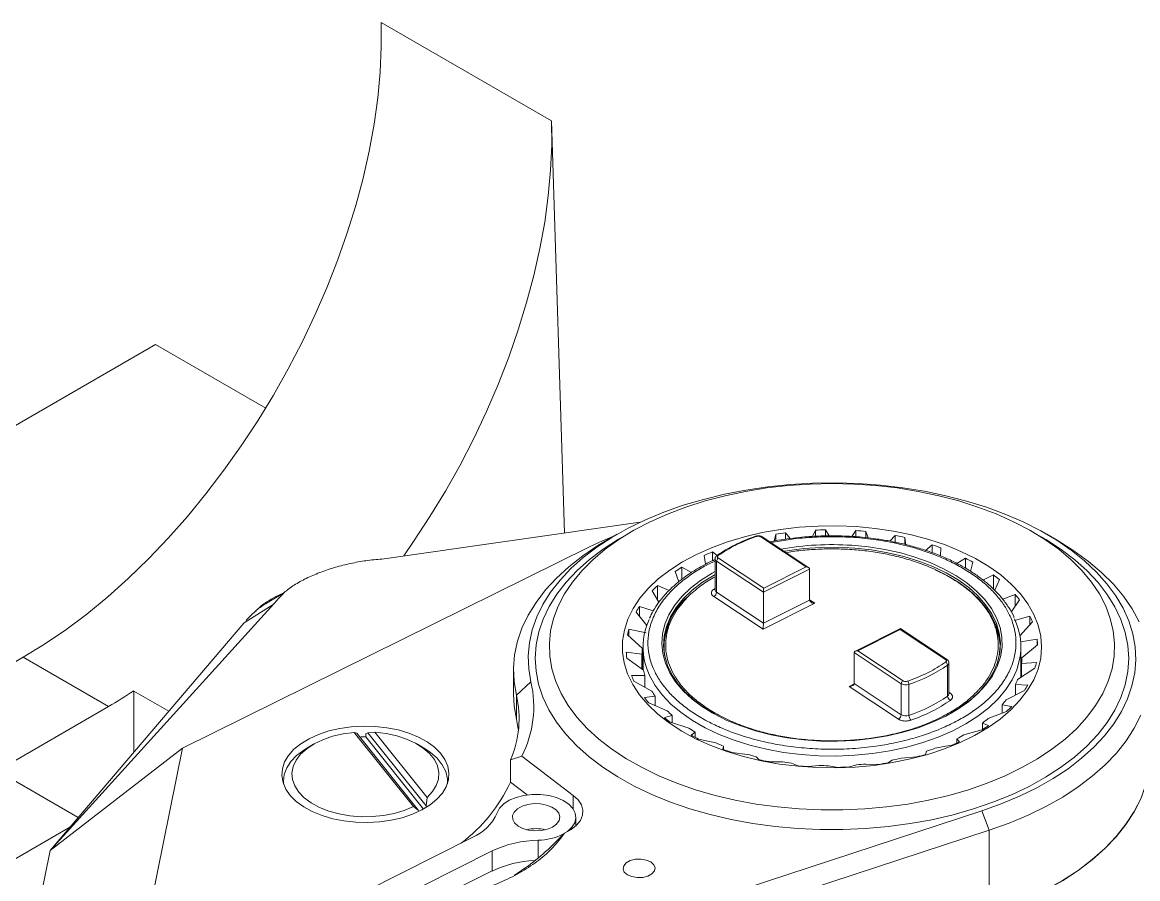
# Model space of a CAD drawing. Header units: millimetres. Extents: x -133 to 8217, y -787 to 7844.
# Drawn here: x 6710.4 to 6941.7, y 6122.9 to 6300.5 of the extents above; entities that cross this region are included whole.
import ezdxf

# ---------------------------------------------------------------- set-up
doc = ezdxf.new("R2010")
doc.units = ezdxf.units.MM
doc.header["$MEASUREMENT"] = 0
doc.layers.add('00_pen 0.20', color=4, linetype='Continuous')

msp = doc.modelspace()

# ---------------------------------------------------------------- linework, layer by layer
at = {"layer": '00_pen 0.20', "lineweight": 15}
for p, q in [((6820.2, 6280.05), (6784.85, 6300.46)), ((6820.2, 6280.05), (6822.89, 6194.61)), ((6595.65, 6151.44), (6738.09, 6233.67)), ((6760.91, 6220.49), (6738.09, 6233.67)), ((6784.98, 6189.21), (6838.59, 6196.84)), ((6833.78, 6194.34), (6831.62, 6193.1)), ((6836.88, 6194.94), (6834.81, 6193.74)), ((6866.32, 6192.92), (6866.68, 6194.34)), ((6866.68, 6194.34), (6866.68, 6192.98)), ((6868.71, 6194.64), (6869.69, 6193.45)), ((6868.71, 6194.64), (6868.71, 6193.32)), ((6874.31, 6193.9), (6874.91, 6195.2)), ((6874.91, 6195.2), (6874.91, 6193.93)), ((6877.01, 6195.26), (6877.74, 6194.01)), ((6877.01, 6195.26), (6877.01, 6193.99)), ((6882.44, 6193.9), (6883.28, 6195.11)), ((6883.28, 6195.11), (6883.28, 6193.84)), ((6885.35, 6194.94), (6885.85, 6193.59)), ((6885.35, 6194.94), (6885.35, 6193.65)), ((6890.35, 6192.91), (6891.45, 6194.08)), ((6891.45, 6194.08), (6891.45, 6192.69)), ((6921.85, 6193.74), (6919.78, 6194.94)), ((6925.03, 6193.1), (6922.88, 6194.34)), ((6743.64, 6149.97), (6828.07, 6191.73)), ((6863.59, 6193.79), (6872.98, 6187.57)), ((6873.5, 6187.41), (6863.87, 6193.8)), ((6893.43, 6193.68), (6893.68, 6192.18)), ((6893.43, 6193.68), (6893.43, 6192.25)), ((6897.72, 6191.01), (6899.12, 6192.15)), ((6899.12, 6192.15), (6899.12, 6190.52)), ((6900.92, 6191.54), (6900.87, 6189.85)), ((6852.13, 6188.13), (6851.86, 6189.96)), ((6853.53, 6190.69), (6854.56, 6189.97)), ((6853.53, 6190.69), (6853.53, 6188.85)), ((6854.08, 6189.23), (6854.08, 6182.8)), ((6864.17, 6183.14), (6854.78, 6189.36)), ((6904.24, 6188.29), (6905.99, 6189.4)), ((6905.99, 6189.4), (6905.99, 6187.33)), ((6847.23, 6187.51), (6849.21, 6186.43)), ((6847.23, 6187.51), (6847.23, 6185.04)), ((6864.12, 6182.31), (6854.4, 6188.75)), ((6854.4, 6182.32), (6854.4, 6188.75)), ((6873.69, 6187.12), (6864.12, 6182.31)), ((6872.98, 6187.57), (6864.17, 6183.14)), ((6873.69, 6180.69), (6873.69, 6187.12)), ((6907.55, 6188.59), (6907.09, 6186.64)), ((6846.58, 6184.51), (6845.84, 6186.61)), ((6909.63, 6184.86), (6911.8, 6185.92)), ((6911.8, 6185.92), (6911.8, 6182.98)), ((6913.06, 6184.96), (6912.07, 6182.74)), ((6764.79, 6182.27), (6761.55, 6180.34)), ((6842.43, 6180.25), (6841.07, 6182.64)), ((6842.13, 6183.69), (6844.55, 6182.66)), ((6842.13, 6183.69), (6842.13, 6180.78)), ((6853.78, 6182.92), (6854.08, 6183.1)), ((6854.08, 6182.81), (6854.08, 6182.79)), ((6854.4, 6182.32), (6864.12, 6175.88)), ((6864.12, 6175.88), (6864.12, 6182.31)), ((6716.24, 6128.81), (6763.3, 6180.71)), ((6864.04, 6174.64), (6853.82, 6181.41)), ((6874.77, 6180.03), (6864.04, 6174.64)), ((6864.12, 6175.88), (6873.69, 6180.69)), ((6873.69, 6180.74), (6874.77, 6180.03)), ((6913.73, 6180.89), (6916.32, 6181.86)), ((6917.23, 6180.77), (6915.51, 6178.21)), ((6916.32, 6181.86), (6916.32, 6179.42)), ((6756.42, 6175.97), (6762.43, 6179.75)), ((6839.96, 6175.45), (6837.73, 6178.22)), ((6838.42, 6179.36), (6841.25, 6178.47)), ((6838.42, 6179.36), (6838.42, 6177.36)), ((6756.35, 6175.89), (6716.24, 6128.81)), ((6756.35, 6175.89), (6756.42, 6175.96)), ((6916.17, 6176.5), (6919.38, 6177.37)), ((6919.9, 6176.2), (6917.26, 6173.31)), ((6919.38, 6177.37), (6919.38, 6175.63)), ((6839.02, 6170.64), (6835.95, 6173.5)), ((6836.24, 6174.7), (6839.83, 6173.93)), ((6836.24, 6174.7), (6836.24, 6173.22)), ((6892.53, 6174.8), (6883.19, 6170.11)), ((6883.68, 6170.2), (6892.49, 6174.63)), ((6892.49, 6174.63), (6901.88, 6168.41)), ((6902.16, 6168.41), (6892.53, 6174.8)), ((6839.15, 6170.98), (6839.15, 6166.25)), ((6843.47, 6171.1), (6843.47, 6170.27)), ((6913.18, 6170.27), (6913.18, 6171.1)), ((6917.41, 6172.02), (6920.86, 6172.61)), ((6917.51, 6164.71), (6917.51, 6170.98)), ((6920.98, 6171.41), (6917.73, 6168.7)), ((6920.86, 6172.61), (6920.86, 6171.31)), ((6638.08, 6126.95), (6710.65, 6168.84)), ((6728.32, 6158.63), (6710.65, 6168.84)), ((6835.68, 6169.88), (6838.93, 6169.5)), ((6839.25, 6166.18), (6835.79, 6168.67)), ((6838.93, 6169.5), (6838.93, 6166.41)), ((6839.02, 6170.64), (6839.02, 6166.35)), ((6892.68, 6163.37), (6882.96, 6169.81)), ((6882.96, 6169.81), (6882.96, 6163.38)), ((6893.07, 6163.98), (6883.68, 6170.2)), ((6812.29, 6166.14), (6812.29, 6161.16)), ((6902.29, 6160.81), (6902.29, 6167.24)), ((6902.57, 6161.27), (6902.57, 6167.7)), ((6920.42, 6166.59), (6916.83, 6164.27)), ((6917.64, 6167.56), (6920.71, 6167.79)), ((6917.64, 6167.56), (6917.64, 6164.79)), ((6836.76, 6165.09), (6839.56, 6165.06)), ((6840.99, 6161.84), (6837.28, 6163.92)), ((6839.56, 6165.06), (6839.56, 6162.64)), ((6733.54, 6161.85), (6733.54, 6149.11)), ((6733.54, 6161.85), (6740.82, 6157.65)), ((6812.9, 6160.99), (6815.92, 6163.72)), ((6881.89, 6162.8), (6882.96, 6163.34)), ((6892.11, 6156.03), (6881.89, 6162.8)), ((6882.96, 6163.38), (6892.68, 6156.94)), ((6892.68, 6156.94), (6892.68, 6163.37)), ((6894.3, 6156.79), (6894.3, 6163.22)), ((6902.57, 6161.59), (6902.84, 6161.42)), ((6918.24, 6161.93), (6914.46, 6160.03)), ((6916.37, 6163.17), (6918.93, 6163.07)), ((6916.37, 6163.17), (6916.37, 6160.98)), ((6812.9, 6156.01), (6812.9, 6160.99)), ((6839.43, 6160.51), (6841.67, 6160.77)), ((6844.16, 6157.77), (6840.34, 6159.42)), ((6841.67, 6160.77), (6841.67, 6158.85)), ((6705.25, 6145.32), (6728.32, 6158.63)), ((6914.53, 6157.6), (6910.7, 6156.13)), ((6913.63, 6159), (6915.59, 6158.64)), ((6913.63, 6159), (6913.63, 6157.25)), ((6843.6, 6156.33), (6845.19, 6156.8)), ((6848.65, 6154.14), (6844.86, 6155.36)), ((6845.19, 6156.8), (6845.19, 6155.25)), ((6909.54, 6155.21), (6910.82, 6154.67)), ((6909.54, 6155.21), (6909.54, 6153.84)), ((6779.25, 6153.27), (6779.78, 6153.11)), ((6779.25, 6153.27), (6791.53, 6137.91)), ((6792.61, 6137.06), (6779.78, 6153.11)), ((6781.7, 6152.95), (6782.12, 6153.16)), ((6781.7, 6152.33), (6781.7, 6152.95)), ((6793.65, 6137.39), (6781.7, 6152.33)), ((6782.12, 6153.16), (6783.56, 6153.3)), ((6782.12, 6153.16), (6794.2, 6138.05)), ((6783.56, 6153.3), (6794.37, 6139.79)), ((6849.11, 6152.69), (6849.98, 6153.3)), ((6849.98, 6153.3), (6849.98, 6152.23)), ((6909.43, 6153.77), (6905.7, 6152.74)), ((6743.64, 6149.97), (6716.24, 6128.81)), ((6732.86, 6096.68), (6743.64, 6149.97)), ((6770.81, 6150.8), (6769.55, 6150.07)), ((6793.62, 6150.07), (6792.36, 6150.8)), ((6854.28, 6151.08), (6850.67, 6151.88)), ((6855.73, 6149.74), (6855.87, 6150.41)), ((6855.87, 6150.41), (6855.87, 6149.7)), ((6903.13, 6150.59), (6899.64, 6149.97)), ((6904.25, 6151.97), (6904.8, 6151.32)), ((6904.25, 6151.97), (6904.25, 6151.07)), ((6814, 6148.32), (6811.66, 6147.6)), ((6811.66, 6147.6), (6811.66, 6142.93)), ((6814, 6148.32), (6824.7, 6140.22)), ((6860.83, 6148.72), (6857.54, 6149.13)), ((6863.23, 6147.6), (6862.61, 6148.24)), ((6895.88, 6148.19), (6892.77, 6147.94)), ((6897.96, 6149.38), (6897.76, 6148.71)), ((6705.25, 6145.32), (6722.04, 6135.62)), ((6868.05, 6147.14), (6865.21, 6147.2)), ((6871.31, 6146.34), (6869.96, 6146.87)), ((6875.67, 6146.41), (6873.38, 6146.17)), ((6879.65, 6146.02), (6877.64, 6146.36)), ((6883.39, 6146.54), (6881.75, 6146.09)), ((6887.95, 6146.64), (6885.34, 6146.72)), ((6890.91, 6147.55), (6889.98, 6146.94)), ((6764.57, 6143.13), (6764.57, 6142.67)), ((6798.6, 6142.67), (6798.6, 6143.13)), ((6815.11, 6140.32), (6811.66, 6142.93)), ((6794.37, 6139.79), (6794.2, 6138.05)), ((6824.7, 6140.22), (6824.7, 6137.37)), ((6792.61, 6137.06), (6791.53, 6137.91)), ((6794.2, 6138.05), (6794.26, 6137.86)), ((6909.44, 6137.01), (6855.68, 6119.38)), ((6910.95, 6132.99), (6909.44, 6137.01)), ((6825.23, 6133.87), (6825.23, 6135.68)), ((6673.43, 6106.54), (6720.33, 6133.61)), ((6803.72, 6131.46), (6781.64, 6120.37)), ((6873.45, 6120.7), (6910.95, 6132.99)), ((6910.95, 6132.99), (6910.95, 6115.72)), ((6817.43, 6130.92), (6817.43, 6127.32)), ((6716.24, 6128.81), (6704.83, 6072.37)), ((6785.81, 6117.61), (6807.89, 6128.69)), ((6807.89, 6124.54), (6807.89, 6128.69)), ((6807.89, 6124.54), (6795.79, 6118.47))]:
    msp.add_line(p, q, dxfattribs=at)
at = {"layer": '00_pen 0.20', "lineweight": 15, "flags": 128}
for points in [[(6710.65, 6168.84), (6715.06, 6171.54), (6719.46, 6174.53), (6723.83, 6177.81), (6728.15, 6181.36), (6732.41, 6185.17), (6736.59, 6189.22), (6740.68, 6193.51), (6744.67, 6198.01), (6748.53, 6202.71), (6752.26, 6207.6), (6755.84, 6212.65), (6759.27, 6217.85), (6762.52, 6223.18), (6765.58, 6228.62), (6768.46, 6234.15), (6771.12, 6239.75), (6773.58, 6245.41), (6775.81, 6251.1), (6777.81, 6256.8), (6779.57, 6262.5), (6781.09, 6268.16), (6782.36, 6273.78), (6783.38, 6279.33), (6784.14, 6284.79), (6784.63, 6290.15), (6784.87, 6295.38), (6784.85, 6300.46)], [(6789.54, 6189.86), (6791.59, 6192.81), (6794.97, 6197.99), (6798.18, 6203.29), (6801.21, 6208.7), (6804.04, 6214.2), (6806.67, 6219.78), (6809.1, 6225.4), (6811.3, 6231.05), (6813.27, 6236.71), (6815.01, 6242.36), (6816.51, 6247.99), (6817.76, 6253.57), (6818.76, 6259.07), (6819.5, 6264.5), (6820, 6269.81), (6820.23, 6275.01), (6820.2, 6280.05)], [(6815.92, 6163.72), (6815.45, 6166.42), (6815.34, 6169.13), (6815.58, 6171.85), (6816.17, 6174.54), (6817.11, 6177.2), (6818.39, 6179.81), (6820, 6182.36), (6821.94, 6184.84), (6824.19, 6187.22), (6826.74, 6189.5), (6829.59, 6191.66), (6832.7, 6193.7), (6836.07, 6195.6), (6839.67, 6197.34), (6843.49, 6198.93), (6847.5, 6200.34), (6851.68, 6201.58), (6856.02, 6202.64), (6860.47, 6203.5), (6865.03, 6204.18), (6869.66, 6204.65), (6874.34, 6204.92), (6879.04, 6204.99), (6883.74, 6204.86), (6888.41, 6204.53), (6893.02, 6203.99), (6897.55, 6203.26), (6901.97, 6202.34), (6906.26, 6201.23), (6910.39, 6199.93), (6914.35, 6198.46), (6918.1, 6196.83), (6921.64, 6195.04), (6924.93, 6193.1), (6927.96, 6191.02), (6930.72, 6188.82), (6933.18, 6186.51), (6935.34, 6184.1), (6937.18, 6181.6), (6938.69, 6179.03), (6939.87, 6176.4), (6940.7, 6173.73), (6941.18, 6171.03), (6941.32, 6168.31), (6941.1, 6165.6), (6940.54, 6162.91), (6939.62, 6160.24), (6938.37, 6157.63), (6936.78, 6155.07), (6934.86, 6152.59), (6932.63, 6150.2), (6930.1, 6147.91), (6927.28, 6145.74), (6924.18, 6143.7), (6920.83, 6141.79), (6917.24, 6140.04), (6913.44, 6138.44), (6909.44, 6137.01)], [(6871.53, 6137.41), (6867.04, 6137.81), (6862.62, 6138.42), (6858.29, 6139.22), (6854.08, 6140.21), (6850.02, 6141.39), (6846.13, 6142.74), (6842.43, 6144.27), (6838.95, 6145.96), (6835.7, 6147.79), (6832.71, 6149.77), (6830, 6151.88), (6827.58, 6154.09), (6825.46, 6156.42), (6823.66, 6158.83), (6822.18, 6161.31), (6821.05, 6163.85), (6820.26, 6166.43), (6819.82, 6169.04), (6819.73, 6171.67), (6819.99, 6174.29), (6820.61, 6176.89), (6821.57, 6179.45), (6822.87, 6181.97), (6824.51, 6184.41), (6826.47, 6186.78), (6828.74, 6189.05), (6831.31, 6191.22), (6834.17, 6193.26), (6837.28, 6195.17), (6840.65, 6196.93), (6844.24, 6198.54), (6848.04, 6199.98), (6852.02, 6201.25), (6856.16, 6202.34), (6860.43, 6203.23), (6864.81, 6203.94), (6869.27, 6204.44), (6873.78, 6204.75), (6878.32, 6204.85), (6882.86, 6204.75), (6887.38, 6204.45), (6891.84, 6203.94), (6896.22, 6203.24), (6900.49, 6202.34), (6904.63, 6201.25), (6908.61, 6199.99), (6912.4, 6198.55), (6916, 6196.94), (6919.36, 6195.18), (6922.48, 6193.27), (6925.34, 6191.22), (6927.91, 6189.06), (6930.18, 6186.79), (6932.14, 6184.42), (6933.78, 6181.97), (6935.09, 6179.46), (6936.05, 6176.9), (6936.66, 6174.3), (6936.93, 6171.68), (6936.84, 6169.05), (6936.4, 6166.44), (6935.61, 6163.86), (6934.48, 6161.32), (6933.01, 6158.83), (6931.21, 6156.42), (6929.09, 6154.1), (6926.67, 6151.88), (6923.95, 6149.78), (6920.97, 6147.8), (6917.72, 6145.96), (6914.24, 6144.28), (6910.54, 6142.75), (6906.65, 6141.39), (6902.59, 6140.22), (6898.38, 6139.22), (6894.05, 6138.42), (6889.63, 6137.82), (6885.14, 6137.41), (6880.61, 6137.21), (6876.06, 6137.21), (6871.53, 6137.41)], [(6828.07, 6191.73), (6830.76, 6192.99), (6833.24, 6194.03)], [(6883.37, 6195.94), (6887.28, 6195.57), (6891.11, 6195), (6894.83, 6194.23), (6898.42, 6193.27), (6901.84, 6192.12), (6905.07, 6190.8), (6908.07, 6189.31), (6910.83, 6187.68), (6913.32, 6185.9), (6915.52, 6184), (6917.41, 6182), (6918.98, 6179.9), (6920.21, 6177.73), (6921.1, 6175.5), (6921.62, 6173.24), (6921.8, 6170.96), (6921.61, 6168.67), (6921.06, 6166.41), (6920.16, 6164.19), (6918.91, 6162.02), (6917.32, 6159.93), (6915.41, 6157.93), (6913.2, 6156.03), (6910.69, 6154.27), (6907.92, 6152.64), (6904.9, 6151.16), (6901.67, 6149.85), (6898.23, 6148.71), (6894.64, 6147.76), (6890.91, 6147), (6887.07, 6146.44), (6883.16, 6146.08), (6879.21, 6145.93), (6875.26, 6145.99), (6871.33, 6146.25), (6867.46, 6146.72), (6863.68, 6147.39), (6860.02, 6148.26), (6856.51, 6149.32), (6853.18, 6150.55), (6850.06, 6151.96), (6847.17, 6153.52), (6844.55, 6155.23), (6842.2, 6157.07), (6840.15, 6159.02), (6838.42, 6161.07), (6837.02, 6163.21), (6835.96, 6165.41), (6835.25, 6167.66), (6834.9, 6169.93), (6834.91, 6172.22), (6835.28, 6174.49), (6836.01, 6176.74), (6837.09, 6178.94), (6838.5, 6181.07), (6840.25, 6183.12), (6842.32, 6185.07), (6844.68, 6186.9), (6847.32, 6188.6), (6850.22, 6190.15), (6853.35, 6191.55), (6856.69, 6192.78), (6860.2, 6193.82), (6863.87, 6194.68), (6867.66, 6195.34), (6871.54, 6195.8), (6875.47, 6196.05), (6879.42, 6196.1), (6883.37, 6195.94)], [(6812.9, 6160.99), (6812.42, 6163.78), (6812.29, 6166.57), (6812.53, 6169.37), (6813.11, 6172.15), (6814.05, 6174.89), (6815.34, 6177.59), (6816.96, 6180.23), (6818.92, 6182.79), (6821.19, 6185.26), (6823.77, 6187.62), (6826.65, 6189.88), (6829.8, 6192), (6831.62, 6193.1)], [(6834.81, 6193.74), (6834.05, 6193.3), (6830.91, 6191.27), (6828.05, 6189.1), (6825.48, 6186.82), (6823.22, 6184.43), (6821.29, 6181.95), (6819.69, 6179.39), (6818.43, 6176.77), (6817.53, 6174.1), (6816.98, 6171.4), (6816.8, 6168.68), (6816.97, 6165.96), (6817.51, 6163.25), (6818.4, 6160.58), (6819.64, 6157.96), (6821.23, 6155.39), (6823.15, 6152.91), (6825.4, 6150.52), (6827.96, 6148.23), (6830.81, 6146.07), (6833.94, 6144.03), (6837.33, 6142.14), (6840.96, 6140.41), (6844.82, 6138.84), (6848.87, 6137.45), (6853.09, 6136.24), (6857.46, 6135.22), (6861.95, 6134.39), (6866.54, 6133.77), (6871.19, 6133.35)], [(6854.08, 6186.63), (6853.47, 6186.28), (6851.09, 6184.78), (6848.99, 6183.15), (6847.18, 6181.41), (6845.68, 6179.57), (6844.51, 6177.65), (6843.67, 6175.68), (6843.17, 6173.67), (6843.02, 6171.64), (6843.23, 6169.61), (6843.78, 6167.6), (6844.68, 6165.64), (6845.91, 6163.73), (6847.47, 6161.91), (6849.33, 6160.19), (6851.48, 6158.58), (6853.89, 6157.1), (6856.55, 6155.77), (6859.43, 6154.6), (6862.49, 6153.59), (6865.71, 6152.77), (6869.05, 6152.14), (6872.49, 6151.71), (6875.99, 6151.47), (6879.51, 6151.44), (6883.02, 6151.61), (6886.48, 6151.98), (6889.86, 6152.54), (6893.12, 6153.3), (6896.24, 6154.25), (6899.18, 6155.36), (6901.91, 6156.64), (6904.41, 6158.07), (6906.65, 6159.64), (6908.61, 6161.33), (6910.27, 6163.12), (6911.61, 6165), (6912.62, 6166.95), (6913.28, 6168.94), (6913.61, 6170.97), (6913.58, 6173), (6913.2, 6175.02), (6912.47, 6177.01), (6911.4, 6178.94), (6910.01, 6180.81), (6908.3, 6182.58), (6906.29, 6184.25), (6904.01, 6185.8), (6901.47, 6187.2), (6898.7, 6188.46), (6895.72, 6189.55), (6892.58, 6190.46), (6889.29, 6191.18), (6885.9, 6191.72), (6882.42, 6192.05), (6882.42, 6192.05)], [(6903.03, 6157.24), (6905.18, 6158.61), (6907.31, 6160.24), (6909.13, 6161.99), (6910.64, 6163.84), (6911.81, 6165.77), (6912.65, 6167.75), (6913.13, 6169.78), (6913.25, 6171.82), (6913.02, 6173.85), (6912.42, 6175.87), (6911.48, 6177.84), (6910.2, 6179.74), (6908.6, 6181.56), (6906.68, 6183.28), (6904.47, 6184.87), (6901.99, 6186.33), (6899.27, 6187.63), (6896.33, 6188.77), (6893.21, 6189.74), (6889.94, 6190.51), (6886.55, 6191.09), (6883.07, 6191.47), (6879.55, 6191.65), (6876.01, 6191.62), (6872.5, 6191.38), (6869.04, 6190.93), (6868.36, 6190.82)], [(6871.19, 6133.35), (6875.89, 6133.14), (6880.61, 6133.13), (6885.31, 6133.34), (6889.97, 6133.75), (6894.56, 6134.37), (6899.05, 6135.18), (6903.43, 6136.2), (6907.65, 6137.4), (6911.71, 6138.79), (6915.57, 6140.35), (6919.21, 6142.08), (6922.61, 6143.97), (6925.75, 6146), (6928.61, 6148.16), (6931.18, 6150.44), (6933.44, 6152.83), (6935.37, 6155.31), (6936.97, 6157.87), (6938.22, 6160.49), (6939.13, 6163.16), (6939.67, 6165.87), (6939.86, 6168.59), (6939.69, 6171.3), (6939.15, 6174.01), (6938.26, 6176.68), (6937.02, 6179.3), (6935.43, 6181.87), (6933.51, 6184.35), (6931.26, 6186.74), (6928.7, 6189.03), (6925.85, 6191.2), (6922.72, 6193.23), (6921.85, 6193.74)], [(6925.03, 6193.1), (6925.23, 6192.98), (6928.51, 6190.93), (6931.53, 6188.73), (6934.25, 6186.42), (6936.68, 6184), (6938.79, 6181.48), (6940.58, 6178.88), (6942.03, 6176.21)], [(6904.62, 6184.32), (6902.17, 6185.79), (6899.74, 6186.98)], [(6854.08, 6186.01), (6853.87, 6185.89), (6851.47, 6184.39), (6849.35, 6182.75), (6847.53, 6181), (6846.02, 6179.16), (6844.85, 6177.23), (6844.01, 6175.25), (6843.53, 6173.22), (6843.41, 6171.18), (6843.64, 6169.14), (6844.23, 6167.13), (6845.18, 6165.16), (6846.46, 6163.26), (6848.06, 6161.44), (6849.98, 6159.72), (6852.19, 6158.13), (6853.49, 6157.33)], [(6913.03, 6169.24), (6913.18, 6171.25), (6912.98, 6173.28), (6912.42, 6175.29), (6911.51, 6177.26), (6910.26, 6179.17), (6908.69, 6180.99), (6906.8, 6182.72), (6904.62, 6184.32)], [(6917.24, 6168.36), (6916.64, 6166.23), (6915.68, 6164.15), (6914.39, 6162.13), (6912.77, 6160.2), (6910.84, 6158.35), (6908.61, 6156.63), (6906.11, 6155.03), (6903.36, 6153.58), (6900.38, 6152.28), (6897.2, 6151.16), (6893.85, 6150.21), (6890.36, 6149.46), (6886.76, 6148.89), (6883.09, 6148.53), (6879.37, 6148.37), (6875.64, 6148.42), (6871.94, 6148.67), (6868.29, 6149.12), (6864.74, 6149.77), (6861.31, 6150.61), (6858.03, 6151.63), (6854.94, 6152.84), (6852.06, 6154.2), (6849.41, 6155.72), (6847.03, 6157.38), (6844.93, 6159.15), (6843.14, 6161.04), (6841.66, 6163.02), (6840.51, 6165.07), (6840.42, 6165.27)], [(6812.29, 6161.16), (6812.42, 6158.8), (6812.9, 6156.01)], [(6942.37, 6156.83), (6941.01, 6154.15), (6939.32, 6151.52), (6937.3, 6148.98), (6934.96, 6146.53), (6932.32, 6144.18), (6929.38, 6141.96), (6926.17, 6139.86), (6922.7, 6137.91), (6919, 6136.1), (6915.07, 6134.46), (6910.95, 6132.99)], [(6779.57, 6134.64), (6777.14, 6134.91), (6774.8, 6135.37), (6772.6, 6136.02), (6770.58, 6136.85), (6768.79, 6137.83), (6767.26, 6138.95), (6766.01, 6140.18), (6765.09, 6141.51), (6764.5, 6142.89), (6764.26, 6144.31), (6764.37, 6145.74), (6764.83, 6147.14), (6765.63, 6148.49), (6766.76, 6149.77), (6768.19, 6150.93), (6769.89, 6151.97), (6771.83, 6152.85), (6773.97, 6153.57), (6776.26, 6154.1), (6778.66, 6154.44), (6781.12, 6154.58), (6783.6, 6154.52), (6786.03, 6154.25), (6788.36, 6153.79), (6790.57, 6153.14), (6792.58, 6152.31), (6794.38, 6151.33), (6795.91, 6150.21), (6797.16, 6148.98), (6798.08, 6147.65), (6798.67, 6146.27), (6798.91, 6144.85), (6798.8, 6143.42), (6798.34, 6142.02), (6797.54, 6140.67), (6796.41, 6139.4), (6794.98, 6138.23), (6793.28, 6137.19), (6791.34, 6136.31), (6789.2, 6135.59), (6786.91, 6135.06), (6784.51, 6134.72), (6782.05, 6134.58), (6779.57, 6134.64)], [(6812.9, 6156.01), (6813.22, 6154.34), (6813.31, 6153.67)], [(6791.53, 6137.91), (6789.64, 6137.11), (6787.56, 6136.49), (6785.34, 6136.05), (6783.02, 6135.82), (6780.68, 6135.8), (6778.35, 6135.98), (6776.11, 6136.37), (6773.99, 6136.95), (6772.05, 6137.72), (6770.34, 6138.64), (6768.89, 6139.71), (6767.75, 6140.89), (6766.93, 6142.16), (6766.46, 6143.49), (6766.35, 6144.84), (6766.6, 6146.19), (6767.21, 6147.5), (6768.15, 6148.74), (6769.42, 6149.88), (6770.97, 6150.89), (6772.78, 6151.76), (6774.79, 6152.46), (6776.97, 6152.96), (6779.25, 6153.27)], [(6783.56, 6153.3), (6785.87, 6153.02), (6788.08, 6152.54), (6790.13, 6151.86), (6791.98, 6151.01), (6793.58, 6150.01), (6794.89, 6148.87), (6795.88, 6147.64), (6796.52, 6146.33), (6796.81, 6144.97), (6796.73, 6143.61), (6796.29, 6142.27), (6795.5, 6140.99), (6794.37, 6139.79)], [(6764.59, 6142.6), (6764.57, 6143.13), (6764.74, 6144.54), (6765.27, 6145.92), (6766.13, 6147.25), (6767.32, 6148.48), (6768.8, 6149.61), (6769.55, 6150.07)], [(6793.62, 6150.07), (6795.04, 6149.14), (6796.45, 6147.91), (6797.53, 6146.56), (6798.24, 6145.14), (6798.58, 6143.67), (6798.58, 6142.6)], [(6944.37, 6148.87), (6944.34, 6147.81), (6944.03, 6145.02), (6943.37, 6142.25), (6942.35, 6139.52), (6941, 6136.84), (6939.3, 6134.22), (6937.28, 6131.68), (6934.94, 6129.23), (6932.3, 6126.89), (6929.36, 6124.67), (6926.16, 6122.58), (6922.69, 6120.62), (6918.99, 6118.82), (6915.07, 6117.18), (6910.95, 6115.72)], [(6944.37, 6148.82), (6944.34, 6147.77), (6944.03, 6144.98), (6943.37, 6142.21), (6942.35, 6139.48), (6941, 6136.8), (6939.3, 6134.18), (6937.28, 6131.64), (6934.94, 6129.19), (6932.3, 6126.85), (6929.36, 6124.63), (6926.16, 6122.53), (6922.69, 6120.58), (6918.99, 6118.78), (6915.07, 6117.14), (6910.95, 6115.67)], [(6808.88, 6136.6), (6809.4, 6137.57), (6810.26, 6138.45), (6811.42, 6139.21), (6812.83, 6139.8), (6814.43, 6140.22), (6816.14, 6140.42), (6817.9, 6140.42), (6819.61, 6140.2), (6821.2, 6139.78), (6822.6, 6139.17), (6823.75, 6138.41), (6824.59, 6137.53), (6825.09, 6136.56), (6825.23, 6135.55), (6825, 6134.55), (6824.4, 6133.6), (6823.47, 6132.74), (6823.02, 6132.43)], [(6812.11, 6136.01), (6812.44, 6136.76), (6813.11, 6137.42), (6814.07, 6137.96), (6815.24, 6138.33), (6816.55, 6138.5), (6817.88, 6138.46), (6819.15, 6138.22), (6820.25, 6137.79), (6821.12, 6137.2), (6821.67, 6136.5), (6821.88, 6135.74), (6821.73, 6134.98), (6821.22, 6134.26), (6820.4, 6133.65), (6819.32, 6133.2), (6818.07, 6132.92), (6816.74, 6132.86), (6815.43, 6133), (6814.23, 6133.34), (6813.24, 6133.85), (6812.52, 6134.5), (6812.14, 6135.24), (6812.11, 6136.01)], [(6824.7, 6140.22), (6825.7, 6139.29), (6826.37, 6138.26), (6826.67, 6137.17), (6826.6, 6136.08), (6826.17, 6135.01), (6825.38, 6134.01), (6824.26, 6133.12), (6822.87, 6132.37)], [(6837.94, 6123.18), (6836.83, 6123.37), (6835.91, 6123.77), (6835.27, 6124.33), (6835, 6124.98), (6835.14, 6125.64), (6835.66, 6126.24), (6836.5, 6126.7), (6837.56, 6126.96), (6838.71, 6127)], [(6838.71, 6127), (6839.82, 6126.81), (6840.75, 6126.41), (6841.38, 6125.85), (6841.65, 6125.2), (6841.51, 6124.54), (6840.99, 6123.94), (6840.15, 6123.49), (6839.09, 6123.22), (6837.94, 6123.18)]]:
    msp.add_lwpolyline(points, dxfattribs=at)
at = {"layer": '00_pen 0.20', "lineweight": 15}
for centre, radius, start, end in [((6862.49, 6193.77), 0.17, 37.0233, 100.3633), ((6863.74, 6193.55), 0.276, 61.2213, 122.2886), ((6877.89, 6125.89), 69.36, 97.605, 99.2989), ((6878.32, 6121.59), 73.68, 91.0262, 92.6532), ((6878.41, 6122.81), 72.46, 84.5007, 86.146), ((6879.36, 6129.23), 65.97, 77.6856, 79.4371), ((6878.31, 6132.42), 59.78, 86.0565, 100.211), ((6882.07, 6139.19), 55.64, 70.1929, 72.1549), ((6872.16, 6145.48), 48.9, 112.3908, 114.5294), ((6854.67, 6189.27), 0.582, 183.4589, 242.5015), ((6855.13, 6188.71), 0.738, 118.6314, 176.8848), ((6854.62, 6189.68), 0.282, 58.7172, 121.4074), ((6886.76, 6150.24), 43.62, 61.5328, 63.8404), ((6866.55, 6156.04), 36.93, 121.5452, 124.124), ((6892.86, 6159.95), 32.15, 51.0647, 53.8933), ((6860.17, 6164.16), 26.58, 132.7423, 135.9531), ((6854.02, 6183.38), 0.521, 242.6986, 277.6027), ((6853.29, 6182.38), 1.11, 298.6314, 356.8848), ((6854.68, 6182.85), 0.596, 184.1969, 241.729), ((6857.3, 6170.89), 13.77, 130.9021, 186.8758), ((6899.15, 6166.63), 22.95, 38.027, 41.5681), ((6854.42, 6168.86), 19.14, 146.7378, 150.7346), ((6852.79, 6170.98), 13.62, 155.2698, 204.7879), ((6855.99, 6170.31), 12.59, 153.367, 176.9877), ((6900.51, 6170.27), 12.75, 3.1437, 27.7136), ((6903.98, 6170.99), 13.53, 348.7902, 25.4167), ((6904.17, 6169.88), 16.96, 21.8646, 26.1975), ((6850.72, 6170.51), 15.07, 163.8651, 168.5518), ((6906.64, 6170.63), 14.36, 3.0845, 7.9258), ((6850.02, 6170.65), 14.36, 183.0845, 187.9258), ((6852.14, 6169.1), 13.21, 173.3047, 178.2507), ((6902.03, 6168.17), 0.276, 61.2706, 122.2846), ((6904.52, 6169.1), 13.21, 353.3047, 358.2507), ((6852.98, 6169.26), 14.07, 192.6566, 197.3981), ((6884.06, 6193.55), 32.01, 288.6574, 304.7183), ((6901.57, 6167.2), 0.719, 3.3742, 63.2978), ((6901.99, 6167.74), 0.587, 300.8919, 355.9975), ((6905.94, 6170.78), 15.07, 343.8651, 348.5518), ((6852.49, 6171.4), 16.96, 201.8646, 206.1975), ((6893.42, 6163.33), 0.738, 118.6314, 176.8848), ((6893.28, 6163.2), 1.02, 1.0575, 42.0368), ((6902.42, 6169.7), 15.4, 334.8898, 339.3538), ((6676.17, 6248.87), 104.22, 300.0263, 303.3954), ((6793.97, 6158.63), 22.53, 332.7721, 13.0624), ((6856.56, 6170.93), 18.03, 210.305, 214.3236), ((6893.65, 6165.07), 1.95, 240.3285, 289.347), ((6902.24, 6172.42), 19.14, 326.7378, 330.7346), ((6792.21, 6156.14), 21.25, 336.2977, 13.197), ((6857.51, 6174.65), 22.95, 218.027, 221.5681), ((6884.06, 6187.12), 32.01, 288.6574, 304.7183), ((6901.99, 6161.31), 0.587, 300.8946, 355.9597), ((6903.37, 6160.87), 1.08, 183.3742, 243.2978), ((6902.59, 6161.87), 0.516, 268.3851, 298.7151), ((6897.91, 6172.51), 20.73, 319.3153, 322.9773), ((6861.95, 6175.48), 25.1, 224.8838, 228.1072), ((6891.58, 6157), 1.11, 298.6314, 356.8848), ((6893.65, 6158.64), 1.95, 240.3285, 289.347), ((6896.49, 6177.12), 26.58, 312.7423, 315.9531), ((6863.8, 6181.33), 32.15, 231.0647, 233.8933), ((6895.83, 6156.82), 1.53, 181.0575, 222.0368), ((6890.1, 6185.24), 36.93, 301.5452, 304.124), ((6892.14, 6178.46), 29.04, 306.8125, 309.7372), ((6781.58, 6122.89), 29.44, 89.7693, 92.2645), ((6867.83, 6183.18), 34.8, 236.5468, 239.1392), ((6869.9, 6191.04), 43.62, 241.5328, 243.8404), ((6886.46, 6187.28), 39.54, 296.7373, 299.1181), ((6872.92, 6193.02), 45.89, 246.0247, 248.1805), ((6882.01, 6197.47), 50.67, 288.3386, 290.3566), ((6884.5, 6195.8), 48.9, 292.3908, 294.5294), ((6874.59, 6202.1), 55.64, 250.1929, 252.1549), ((6876.36, 6203.02), 56.48, 254.0339, 255.9111), ((6877.3, 6212.06), 65.97, 257.6856, 259.4371), ((6879.39, 6206.81), 60.38, 281.0057, 282.8012), ((6880.64, 6206.71), 60.47, 284.5886, 286.4448), ((6877.98, 6210.83), 64.46, 261.1358, 262.8547), ((6878.25, 6218.47), 72.46, 264.5007, 266.146), ((6878.33, 6214.48), 68.12, 267.7623, 269.4189), ((6878.33, 6219.69), 73.68, 271.0262, 272.6532), ((6878.42, 6213.01), 66.65, 274.2721, 275.953), ((6878.77, 6215.4), 69.36, 277.605, 279.2989), ((6781.29, 6157.09), 33.51, 306.9334, 335.0115), ((6799.9, 6140.45), 9.77, 293.0337, 336.8297), ((6816.98, 6125.15), 8.18, 76.0885, 103.9115), ((6817.31, 6142.59), 11.67, 270.5942, 296.6242), ((6817.84, 6107.7), 23.23, 90.9972, 115.3624), ((6817.75, 6103.78), 22.98, 92.8073, 115.4224)]:
    msp.add_arc(centre, radius, start, end, dxfattribs=at)
for centre, major_axis, ratio, start_param, end_param in [((6872.98, 6187.15), (0.716, -0.043), 0.577378, 0.034568, 1.605364), ((6864.17, 6182.72), (0.035, 0.586), 0.059619, 0.787698, 2.358494), ((6874.77, 6180.65), (1.07, -0.06), 0.577378, 3.17616, 4.746957), ((6864.04, 6175.26), (0.053, 0.879), 0.059619, 3.92929, 5.500086), ((6892.49, 6174.21), (0.035, 0.586), 0.059619, 6.248617, 7.070883), ((6883.68, 6169.78), (0.716, -0.043), 0.577378, 1.605364, 3.17616), ((6881.89, 6163.43), (1.07, -0.06), 0.577378, 4.746957, 6.317753)]:
    msp.add_ellipse(centre, major_axis=major_axis, ratio=ratio, start_param=start_param, end_param=end_param, dxfattribs=at)
for points in [[(6854.76, 6189.93), (6855.93, 6190.68), (6858.25, 6192.19), (6861.16, 6193.32), (6862.62, 6193.88)], [(6901.9, 6167.84), (6900.73, 6167.08), (6898.41, 6165.57), (6895.49, 6164.45), (6894.04, 6163.89)], [(6902.88, 6159.91), (6901.67, 6159.12), (6899.25, 6157.55), (6896.21, 6156.38), (6894.69, 6155.79)]]:
    msp.add_open_spline(points, degree=3, dxfattribs=at)
for points, knots in [([(6862.45, 6193.93), (6861.86, 6193.72), (6860.53, 6193.24), (6858.6, 6192.37), (6856.71, 6191.39), (6855.59, 6190.67), (6855.05, 6190.32)], [0, 0, 0, 0, 0.21484, 0.482756, 0.753202, 1, 1, 1, 1]), ([(6863.02, 6194.03), (6862.84, 6194.02), (6862.65, 6194.01), (6862.48, 6193.95), (6862.46, 6193.94)], [0, 0, 0, 0, 0.891321, 1, 1, 1, 1]), ([(6862.62, 6193.88), (6862.7, 6193.9), (6862.85, 6193.94), (6863.01, 6193.94), (6863.08, 6193.93)], [0, 0, 0, 0, 0.540611, 1, 1, 1, 1]), ([(6863.87, 6193.8), (6863.87, 6193.8), (6863.8, 6193.86), (6863.62, 6193.93), (6863.34, 6194.02), (6863.13, 6194.03), (6863.02, 6194.03)], [0, 0, 0, 0, 0.01328, 0.31738, 0.65118, 1, 1, 1, 1]), ([(6863.08, 6193.93), (6863.1, 6193.93), (6863.21, 6193.94), (6863.4, 6193.89), (6863.53, 6193.82), (6863.59, 6193.79)], [0, 0, 0, 0, 0.09417, 0.561208, 1, 1, 1, 1]), ([(6916.12, 6177.06), (6916.09, 6177.15), (6915.8, 6177.87), (6915.01, 6179.18), (6913.72, 6180.98), (6912.17, 6182.7), (6910.38, 6184.33), (6908.38, 6185.85), (6906.17, 6187.27), (6903.78, 6188.57), (6901.22, 6189.75), (6898.52, 6190.79), (6895.7, 6191.68), (6892.81, 6192.43), (6889.92, 6193.03), (6887.15, 6193.46), (6884.71, 6193.73), (6882.47, 6193.91), (6880.4, 6194.01), (6877.77, 6194.05), (6875.42, 6193.98), (6872.94, 6193.82), (6870.84, 6193.62), (6868.37, 6193.29), (6866.56, 6193), (6865.59, 6192.78), (6865.45, 6192.75)], [0, 0, 0, 0, 0.006521, 0.057546, 0.108649, 0.159779, 0.210889, 0.261942, 0.312905, 0.363738, 0.414401, 0.464828, 0.514897, 0.564369, 0.612709, 0.658424, 0.698182, 0.729029, 0.76455, 0.79521, 0.851869, 0.87463, 0.912355, 0.951357, 0.993024, 1, 1, 1, 1]), ([(6865.69, 6192.59), (6866.86, 6192.81), (6869.6, 6193.32), (6874.03, 6193.75), (6878.83, 6193.91), (6881.97, 6193.73), (6883.51, 6193.64)], [0, 0, 0, 0, 0.204614, 0.477356, 0.742655, 1, 1, 1, 1]), ([(6883.51, 6193.64), (6885.04, 6193.48), (6888.15, 6193.17), (6892.7, 6192.28), (6896.79, 6191.15), (6900.36, 6189.84), (6903.42, 6188.46), (6906.24, 6186.89), (6908.78, 6185.15), (6911, 6183.27), (6912.86, 6181.28), (6914.35, 6179.21), (6915.56, 6176.87), (6916.35, 6174.29), (6916.59, 6171.52), (6916.23, 6168.81), (6915.31, 6166.14), (6913.79, 6163.51), (6911.83, 6161.15), (6909.57, 6159.09), (6907.17, 6157.32), (6904.46, 6155.7), (6901.44, 6154.23), (6898.18, 6152.95), (6894.73, 6151.88), (6891.14, 6151.02), (6887.1, 6150.32), (6882.63, 6149.86), (6877.83, 6149.71), (6874.69, 6149.89), (6873.15, 6149.98)], [0, 0, 0, 0, 0.038816, 0.078831, 0.119976, 0.152137, 0.184303, 0.217149, 0.25, 0.282846, 0.315697, 0.347858, 0.380024, 0.421165, 0.461183, 0.5, 0.538813, 0.578831, 0.619976, 0.652137, 0.684303, 0.717149, 0.75, 0.782846, 0.815697, 0.847858, 0.880024, 0.921165, 0.961182, 1, 1, 1, 1]), ([(6763.3, 6180.71), (6763.82, 6181.3), (6764.85, 6182.48), (6767.07, 6184.02), (6769.59, 6185.38), (6772.38, 6186.55), (6775.36, 6187.53), (6778.47, 6188.31), (6781.7, 6188.91), (6783.89, 6189.11), (6784.98, 6189.21)], [0, 0, 0, 0, 0.125785, 0.250742, 0.375902, 0.500754, 0.625303, 0.750602, 0.875031, 1, 1, 1, 1]), ([(6854.47, 6189.92), (6854.46, 6189.91), (6854.35, 6189.85), (6854.21, 6189.68), (6854.09, 6189.44), (6854.1, 6189.29), (6854.1, 6189.23)], [0, 0, 0, 0, 0.069322, 0.431775, 0.802677, 1, 1, 1, 1]), ([(6855.05, 6190.32), (6855, 6190.29), (6854.79, 6190.16), (6854.61, 6190.02), (6854.49, 6189.92)], [0, 0, 0, 0, 0.276978, 1, 1, 1, 1]), ([(6854.78, 6189.36), (6854.73, 6189.4), (6854.63, 6189.48), (6854.58, 6189.64), (6854.62, 6189.8), (6854.72, 6189.88), (6854.76, 6189.93)], [0, 0, 0, 0, 0.242204, 0.5, 0.757796, 1, 1, 1, 1]), ([(6904.33, 6184.48), (6903.37, 6185.08), (6901.43, 6186.28), (6898, 6187.82), (6894.49, 6189.04), (6891.02, 6189.96), (6887.7, 6190.6), (6884.25, 6191.06), (6880.71, 6191.3), (6877.15, 6191.34), (6873.63, 6191.16), (6870.8, 6190.88), (6869.2, 6190.59), (6868.71, 6190.5)], [0, 0, 0, 0, 0.107197, 0.217706, 0.331333, 0.420152, 0.508985, 0.599694, 0.690417, 0.781126, 0.871849, 0.960668, 1, 1, 1, 1]), ([(6873.15, 6149.98), (6871.62, 6150.14), (6868.51, 6150.45), (6863.96, 6151.34), (6859.86, 6152.47), (6856.3, 6153.77), (6853.24, 6155.16), (6850.42, 6156.73), (6847.88, 6158.47), (6845.66, 6160.35), (6843.8, 6162.34), (6842.31, 6164.41), (6841.1, 6166.75), (6840.3, 6169.33), (6840.07, 6172.1), (6840.43, 6174.81), (6841.35, 6177.48), (6842.86, 6180.11), (6844.83, 6182.47), (6847.09, 6184.53), (6849.49, 6186.29), (6851.83, 6187.73), (6853.46, 6188.5), (6854.08, 6188.79)], [0, 0, 0, 0, 0.052655, 0.106937, 0.162749, 0.206377, 0.250011, 0.294568, 0.33913, 0.383687, 0.428249, 0.471877, 0.515511, 0.571319, 0.625605, 0.67826, 0.730911, 0.785197, 0.84101, 0.884638, 0.928272, 0.972828, 1, 1, 1, 1]), ([(6854.08, 6189.1), (6853.82, 6188.98), (6852.76, 6188.51), (6851.04, 6187.58), (6848.94, 6186.3), (6847.02, 6184.92), (6845.26, 6183.43), (6843.7, 6181.86), (6842.35, 6180.2), (6841.25, 6178.56), (6840.73, 6177.45), (6840.49, 6176.95)], [0, 0, 0, 0, 0.0391729, 0.1592624, 0.2801142, 0.4016251, 0.5237535, 0.6465328, 0.7700778, 0.8945964, 1, 1, 1, 1]), ([(6854.08, 6185.51), (6853.61, 6185.25), (6852.09, 6184.42), (6849.95, 6182.76), (6848.29, 6181.3), (6847.65, 6180.48), (6847.61, 6180.44)], [0, 0, 0, 0, 0.1776201, 0.5725377, 0.9785655, 1, 1, 1, 1]), ([(6758.84, 6178.43), (6759.06, 6178.66), (6760.2, 6179.8), (6762.21, 6181.1), (6764.21, 6182.01), (6764.81, 6182.28)], [0, 0, 0, 0, 0.149924, 0.745457, 1, 1, 1, 1]), ([(6853.82, 6181.41), (6853.69, 6181.52), (6853.41, 6181.74), (6853.28, 6182.16), (6853.39, 6182.58), (6853.65, 6182.81), (6853.78, 6182.92)], [0, 0, 0, 0, 0.2422044, 0.5, 0.7577956, 1, 1, 1, 1]), ([(6908.74, 6162.07), (6908.81, 6162.14), (6909.49, 6162.78), (6910.42, 6164.1), (6911.58, 6166.01), (6912.35, 6168), (6912.78, 6170.04), (6912.85, 6172.1), (6912.54, 6174.13), (6911.89, 6176.12), (6910.8, 6178.23), (6909.18, 6180.41), (6907.01, 6182.58), (6905.21, 6183.86), (6904.33, 6184.48)], [0, 0, 0, 0, 0.009591, 0.09341, 0.177241, 0.262842, 0.348457, 0.434059, 0.519674, 0.603492, 0.687323, 0.794541, 0.898833, 1, 1, 1, 1]), ([(6756.84, 6176.49), (6757.45, 6177.13), (6758.63, 6178.37), (6760.33, 6179.62), (6761.39, 6180.22), (6761.63, 6180.36)], [0, 0, 0, 0, 0.455046, 0.874253, 1, 1, 1, 1]), ([(6847.61, 6180.44), (6847.14, 6179.87), (6846.17, 6178.7), (6845.09, 6176.82), (6844.3, 6174.83), (6843.88, 6172.79), (6843.81, 6170.73), (6844.12, 6168.7), (6844.77, 6166.71), (6845.86, 6164.6), (6847.48, 6162.42), (6849.65, 6160.25), (6851.45, 6158.98), (6852.33, 6158.35)], [0, 0, 0, 0, 0.079368, 0.164497, 0.251425, 0.338366, 0.425293, 0.512234, 0.597351, 0.68248, 0.791359, 0.897266, 1, 1, 1, 1]), ([(6901.88, 6168.41), (6901.93, 6168.36), (6902.03, 6168.28), (6902.08, 6168.12), (6902.04, 6167.97), (6901.94, 6167.88), (6901.9, 6167.84)], [0, 0, 0, 0, 0.242204, 0.5, 0.757796, 1, 1, 1, 1]), ([(6902.56, 6167.7), (6902.56, 6167.75), (6902.57, 6167.92), (6902.44, 6168.19), (6902.25, 6168.34), (6902.16, 6168.41)], [0, 0, 0, 0, 0.17231, 0.582938, 1, 1, 1, 1]), ([(6894.04, 6163.89), (6893.96, 6163.87), (6893.8, 6163.82), (6893.52, 6163.82), (6893.26, 6163.87), (6893.13, 6163.94), (6893.07, 6163.98)], [0, 0, 0, 0, 0.242204, 0.5, 0.757796, 1, 1, 1, 1]), ([(6852.33, 6158.35), (6853.29, 6157.76), (6855.23, 6156.55), (6858.66, 6155.01), (6862.17, 6153.79), (6865.64, 6152.88), (6868.96, 6152.23), (6872.41, 6151.77), (6875.95, 6151.53), (6879.51, 6151.49), (6883.03, 6151.67), (6886.49, 6152.04), (6890.14, 6152.67), (6893.91, 6153.6), (6897.65, 6154.87), (6901.03, 6156.37), (6904.05, 6158.09), (6906.7, 6159.99), (6908.08, 6161.39), (6908.74, 6162.07)], [0, 0, 0, 0, 0.062983, 0.127911, 0.194672, 0.246857, 0.29905, 0.352346, 0.40565, 0.458945, 0.512249, 0.564434, 0.616627, 0.683381, 0.748315, 0.811299, 0.874277, 0.939211, 1, 1, 1, 1]), ([(6902.57, 6161.26), (6902.57, 6161.26), (6902.58, 6161.25), (6902.58, 6161.26), (6902.58, 6161.27)], [0, 0, 0, 0, 0.359997, 1, 1, 1, 1]), ([(6902.84, 6161.42), (6902.97, 6161.31), (6903.25, 6161.09), (6903.38, 6160.67), (6903.27, 6160.25), (6903.01, 6160.02), (6902.88, 6159.91)], [0, 0, 0, 0, 0.242204, 0.5, 0.757796, 1, 1, 1, 1]), ([(6894.69, 6155.79), (6894.49, 6155.74), (6894.06, 6155.62), (6893.32, 6155.62), (6892.62, 6155.75), (6892.28, 6155.94), (6892.11, 6156.03)], [0, 0, 0, 0, 0.242204, 0.5, 0.757796, 1, 1, 1, 1]), ([(6822.87, 6132.37), (6822.13, 6131.39), (6820.64, 6129.45), (6817.65, 6126.78), (6814.12, 6124.38), (6810.05, 6122.31), (6805.51, 6120.59), (6800.56, 6119.26), (6795.32, 6118.29), (6791.68, 6117.98), (6789.85, 6117.82)], [0, 0, 0, 0, 0.126703, 0.252061, 0.376334, 0.5, 0.623666, 0.747939, 0.873297, 1, 1, 1, 1]), ([(6812.41, 6123.61), (6813.24, 6124.14), (6815.48, 6125.58), (6819.02, 6128.51), (6821.58, 6131.08), (6822.87, 6132.37)], [0, 0, 0, 0, 0.22282, 0.609336, 1, 1, 1, 1])]:
    msp.add_open_spline(points, degree=3, knots=knots, dxfattribs=at)

doc.saveas('drawing.dxf')
